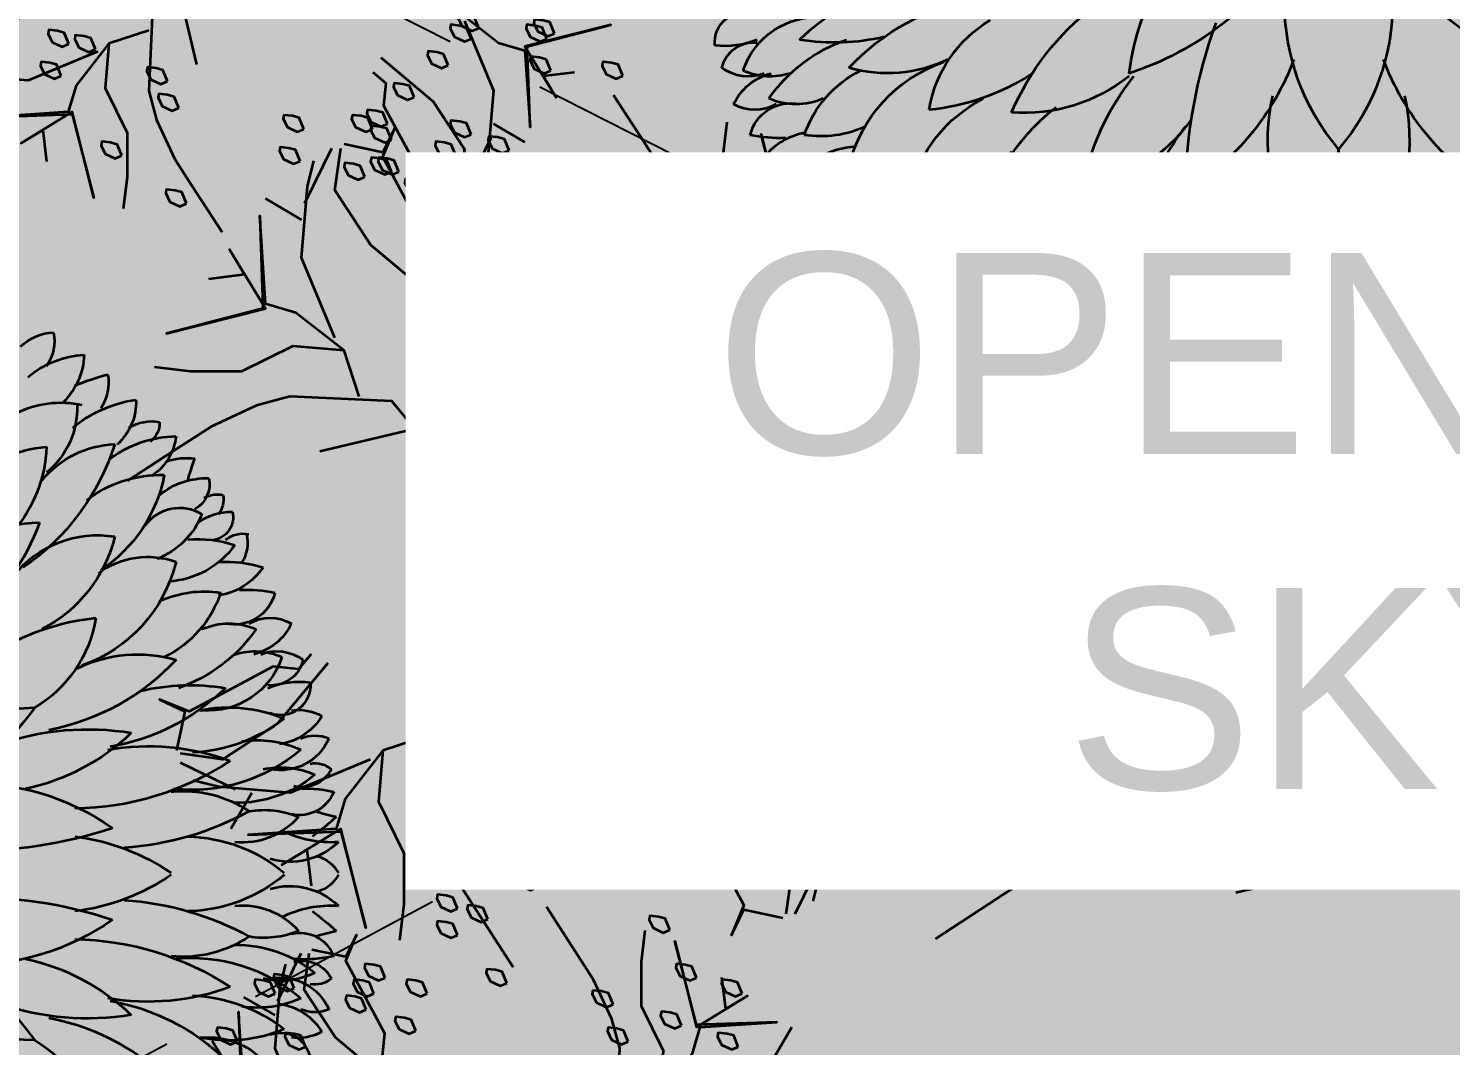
# Model space of a CAD drawing. Header units: millimetres. Extents: x 0 to 59560, y 0 to 21447.
# Drawn here: x 38694 to 39224, y 16584 to 16964 of the extents above; entities that cross this region are included whole.
import ezdxf

# ---------------------------------------------------------------- set-up
doc = ezdxf.new("R2010")
doc.units = ezdxf.units.MM
doc.header["$LTSCALE"] = 150
doc.linetypes.add('DASHED', pattern=[0.75, 0.5, -0.25])
doc.layers.add('ad-Furniture', color=8, linetype='Continuous')
doc.layers.add('ad-Text main', color=7, linetype='Continuous')
doc.layers.add('ad-Landscape', color=7, linetype='Continuous', lineweight=35, true_color=0x007f00)
doc.layers.add('ad-Landscape 2', color=7, linetype='Continuous', lineweight=35, true_color=0x264c00)
doc.styles.get("Standard").update_dxf_attribs({"font": 'arial.ttf'})

# ---------------------------------------------------------------- blocks, each defined once
blk = doc.blocks.new('$ZCDB_AUDIT_GENERATED_1E8BB7')
at = {"layer": 'ad-Landscape'}
for centre, radius, start, end in [((-2.3006, 1.3581), 0.9275, 41.73929, 89.82837), ((-1.8408, 1.8007), 0.8356, 189.30481, 239.3197), ((-2.8127, 0.1703), 1.5025, 56.86683, 84.37468), ((-2.0704, 2.4383), 1.5297, 223.15526, 259.12002), ((-2.3551, -1.8074), 2.8907, 65.67414, 88.25794), ((-0.1824, 2.6175), 2.5892, 216.37093, 243.62041), ((-2.6118, -0.8298), 1.7705, 71.06869, 99.21005), ((-1.9143, 1.938), 1.4152, 226.12226, 258.10878), ((-1.8532, -0.9988), 1.5896, 87.80694, 125.34258), ((1.1235, -0.9635), 1.4762, 139.56784, 220.43216), ((-1.1235, -0.9635), 1.4762, 319.56784, 40.43216), ((-0.1824, -2.6175), 2.5892, 116.37959, 143.62907), ((-0.278, -1.6321), 1.6541, 7.07097, 54.85412), ((2.0051, 0.5207), 2.0521, 213.36445, 251.77879), ((-3.0057, 0.698), 1.5293, 249.60798, 279.92697), ((2.5206, -2.2177), 1.411, 45.5947, 80.34135), ((-1.8408, -1.8007), 0.8356, 120.6803, 170.69519), ((-2.2619, -2.2221), 3.2578, 0.48635, 20.14254), ((-1.8918, -0.7397), 1.7085, 301.62819, 339.52537), ((1.8918, -0.7397), 1.7085, 200.47463, 238.37181), ((2.2585, -2.2572), 0.9551, 13.74281, 70.74014), ((0.0127, -2.4992), 1.6882, 11.02849, 38.56329), ((0.9729, -1.8753), 1.4339, 167.8862, 206.84023), ((-0.9729, -1.8753), 1.4339, 333.15977, 12.1138), ((1.8936, -2.412), 0.9205, 13.66836, 62.88227), ((1.856, -1.0904), 1.1017, 216.03906, 260.26816), ((-0.5421, -2.9513), 1.9362, 359.73155, 37.41149), ((-0.9472, -1.8177), 0.9527, 312.26313, 353.77864), ((-1.1102, -2.3286), 1.9834, 352.86966, 7.13034), ((0.4415, -3.0214), 1.4626, 4.53972, 37.07204), ((1.1439, -1.6998), 0.9279, 214.91657, 251.05051), ((0.4533, -2.5144), 0.6755, 171.39169, 227.83501), ((-2.889, -3.1417), 3.5018, 359.98243, 12.00519), ((1.6974, -2.079), 0.9321, 201.01467, 251.00855), ((-0.2948, -3.161), 1.349, 352.2305, 30.01298), ((1.4049, -2.5545), 0.8684, 198.68778, 245.28391), ((0.5792, -3.7449), 0.9742, 6.46688, 61.65563), ((-1.7398, -3.1245), 2.0667, 349.32144, 4.04788), ((1.7238, -2.9221), 0.7346, 220.38662, 256.09196), ((-0.9056, -3.6412), 0.6057, 297.26946, 335.9728)]:
    blk.add_arc(centre, radius, start, end, dxfattribs=at)
at = {"layer": 'ad-Landscape 2'}
for centre, radius, start, end in [((-2.1061, 3.4684), 0.2887, 169.0778, 214.64065), ((-2.4029, 3.194), 0.3293, 46.24511, 87.68542), ((-2.1285, 3.3962), 0.4606, 182.36478, 225.58317), ((-2.6219, 2.7574), 0.6207, 49.77589, 86.93335), ((-2.4584, 3.1948), 0.2887, 169.0778, 214.64065), ((-3.0457, 2.0047), 1.2814, 66.14352, 76.28476), ((-2.5541, 3.0699), 0.3719, 177.60187, 227.96098), ((-3.0549, 2.2322), 0.863, 51.02378, 81.38718), ((-2.4357, 2.4238), 0.6427, 63.07607, 102.38547), ((-1.9988, 3.0323), 0.5442, 178.24862, 230.68038), ((-2.9291, 2.9329), 0.15, 177.47025, 233.80961), ((-3.0253, 2.6704), 0.2744, 57.97543, 101.26619), ((-3.2048, 2.0899), 0.7587, 53.84333, 88.58495), ((-2.8327, 2.8868), 0.3555, 186.20703, 235.71806), ((-1.3292, 3.2587), 1.5303, 197.59049, 235.74559), ((-2.8129, 2.1522), 0.6446, 39.15642, 87.78171), ((-2.4021, 1.9593), 0.8207, 45.12287, 85.9267), ((-1.4468, 2.8141), 0.8978, 182.30093, 220.50756), ((-3.255, 2.3074), 0.3987, 70.94104, 97.72728), ((-4.7109, 2.1806), 1.4962, 14.55365, 20.41362), ((-3.0882, 1.8014), 0.7945, 52.47186, 91.55185), ((-2.167, 2.7765), 0.9598, 190.85815, 236.55055), ((-3.2185, 2.5369), 0.186, 168.23624, 240.99446), ((-3.387, 2.0873), 0.4877, 50.8294, 91.59888), ((-3.3252, 2.438), 0.1695, 170.71369, 216.27653), ((-3.4542, 2.3019), 0.1679, 59.89017, 103.18093), ((-3.4098, 2.3203), 0.1483, 166.0967, 261.70295), ((-3.5474, 1.9775), 0.3785, 53.8191, 90.95416), ((-3.2095, 2.1093), 0.2729, 35.39886, 122.15517), ((-2.8672, 2.5356), 0.5252, 201.8257, 248.02813), ((-0.9565, 2.7668), 1.425, 199.73306, 231.77211), ((-3.6227, 2.031), 0.1831, 51.14247, 102.0713), ((-3.4132, 2.1554), 0.2388, 166.75476, 212.31761), ((-3.3241, 1.386), 0.7926, 85.56631, 108.01228), ((-3.104, 2.4748), 0.5733, 215.76353, 266.37343), ((-2.6751, 1.5084), 0.6953, 38.28249, 99.3433), ((-1.8936, 2.412), 0.9205, 193.66836, 242.88227), ((-3.0021, 1.5187), 0.5438, 53.77897, 109.79803), ((-3.5079, 1.2176), 0.814, 86.76384, 107.52222), ((-3.3942, 2.2431), 0.4369, 214.78481, 261.07296), ((-2.2585, 2.2572), 0.9551, 193.74281, 250.74014), ((-3.6458, 0.9704), 0.8788, 87.00257, 102.07341), ((-3.5663, 1.8937), 0.2709, 193.65461, 282.44901), ((-3.3701, 1.1333), 0.7046, 65.60352, 98.75304), ((-2.7888, 2.0624), 0.7268, 198.67082, 243.79699), ((-3.799, 1.3868), 0.2788, 60.36234, 119.63766), ((-3.6025, 1.7876), 0.3701, 205.36372, 256.0362), ((-3.5309, 1.1863), 0.4429, 66.56317, 113.43683), ((-2.8723, 2.1694), 1.0147, 214.6416, 251.06237), ((-3.8429, 1.1634), 0.2852, 68.35462, 126.71622), ((-3.8061, 1.4393), 0.2126, 192.8534, 276.06864), ((-3.6986, 1.0203), 0.4283, 72.41068, 114.40253), ((-3.3934, 1.5704), 0.508, 198.36566, 274.36285), ((-2.935, 0.5362), 0.8919, 63.91881, 106.35993), ((-3.867, 1.2266), 0.1934, 174.18666, 290.59598), ((-3.9905, 0.7068), 0.5437, 67.64575, 97.28341), ((-3.2785, -0.1985), 1.4267, 76.95691, 99.25489), ((-2.5206, 2.2177), 1.411, 225.5947, 260.34135), ((-3.9828, 0.7528), 0.3143, 81.59333, 119.16505), ((-3.8058, 1.2269), 0.3858, 211.15088, 261.88723), ((-3.5292, 0.1698), 0.9139, 78.01728, 113.3144), ((-3.2424, 1.8545), 1.0655, 232.5105, 267.25212), ((-4.09, 0.6654), 0.2348, 66.95459, 113.04541), ((-3.8641, 1.0224), 0.3477, 203.91838, 280.78741), ((-3.7147, 0.1925), 0.678, 81.55573, 114.70525), ((-3.2885, 1.64), 1.0932, 229.52167, 276.17194), ((-3.0057, -0.698), 1.5293, 80.07303, 110.39202), ((-4.09, 0.5543), 0.1658, 79.35441, 130.28324), ((-4.0065, 0.7788), 0.2144, 207.19351, 284.68974), ((-3.8679, 0.1672), 0.5263, 77.39124, 114.96296), ((-2.5064, 2.2982), 1.8728, 236.55296, 269.35046), ((-4.0211, -0.3309), 0.8867, 85.54152, 102.47041), ((-3.5803, 1.2652), 0.8033, 230.61412, 270.78978), ((-3.9905, 0.6212), 0.2383, 201.22812, 283.00293), ((-3.2335, -0.2213), 0.7603, 84.12058, 124.2254), ((-4.487, 1.6291), 1.2847, 281.63719, 288.00047), ((-3.052, 1.6261), 1.72, 226.87005, 233.5161), ((-3.7607, -0.1513), 0.5674, 79.89405, 113.04357), ((-3.6164, 0.6908), 0.4865, 221.13896, 275.57028), ((-2.7222, 2.1138), 1.9478, 241.18217, 266.26036), ((-4.1975, 0.9392), 0.7339, 266.42892, 296.01705), ((-1.8634, 3.0329), 2.8823, 251.61053, 271.71734), ((-3.9266, 0.5355), 0.4565, 226.08818, 286.23686), ((-3.2407, -0.7659), 1.0093, 91.25618, 130.10548), ((-2.3531, -1.1695), 1.4234, 97.04197, 124.31969), ((-4.0462, -0.1006), 0.224, 105.31091, 151.56637), ((-4.0462, 0.1006), 0.224, 208.43363, 254.68909), ((-3.9266, -0.5355), 0.4565, 73.76314, 133.91182), ((-3.2407, 0.7659), 1.0093, 229.89452, 268.74382), ((-2.3531, 1.1695), 1.4234, 235.68031, 262.95803), ((-2.7222, -2.1138), 1.9478, 93.73964, 118.81783), ((-1.8634, -3.0329), 2.8823, 88.28266, 108.38947), ((-4.1975, -0.9392), 0.7339, 63.98295, 93.57108), ((-3.052, -1.6261), 1.72, 126.4839, 133.12995), ((-3.6164, -0.6908), 0.4865, 84.42972, 138.86104), ((-1.8532, 0.9988), 1.5896, 234.65742, 272.19306), ((0.278, -1.6321), 1.6541, 125.14588, 172.92903), ((-4.487, -1.6291), 1.2847, 71.99953, 78.36281), ((-3.9905, -0.6212), 0.2383, 76.99707, 158.77188), ((-3.5803, -1.2652), 0.8033, 89.21022, 129.38588), ((-3.7607, 0.1513), 0.5674, 246.95643, 280.10595), ((-3.2335, 0.2213), 0.7603, 235.7746, 275.87942), ((-2.5064, -2.2982), 1.8728, 90.64954, 123.44704), ((-4.0211, 0.3309), 0.8867, 257.52959, 274.45848), ((-3.2885, -1.64), 1.0932, 83.82806, 130.47833), ((-1.9143, -1.938), 1.4152, 101.89122, 133.87774), ((-4.0065, -0.7788), 0.2144, 75.31026, 152.80649), ((-3.8679, -0.1672), 0.5263, 245.03704, 282.60876), ((-2.0051, 0.5207), 2.0521, 288.22121, 326.63555), ((-4.09, -0.5543), 0.1658, 229.71676, 280.64559), ((-3.8641, -1.0224), 0.3477, 79.21259, 156.08162), ((-3.7147, -0.1925), 0.678, 245.29475, 278.44427), ((-3.2424, -1.8545), 1.0655, 92.74788, 127.4895), ((-2.5206, -2.2177), 1.411, 99.65865, 134.4053), ((-2.3551, 1.8074), 2.8907, 271.74206, 294.32586), ((-4.09, -0.6654), 0.2348, 246.95459, 293.04541), ((-3.8058, -1.2269), 0.3858, 98.11277, 148.84912), ((-2.6118, 0.8298), 1.7705, 260.78995, 288.93131), ((-3.5292, -0.1698), 0.9139, 246.6856, 281.98272), ((-2.0704, -2.4383), 1.5297, 100.87998, 136.84474), ((0.5036, -2.3877), 1.7715, 23.40985, 52.04459), ((2.0704, -2.4383), 1.5297, 43.15526, 79.12002), ((-3.9828, -0.7528), 0.3143, 240.83495, 278.40667), ((-3.867, -1.2266), 0.1934, 69.40402, 185.81334), ((-3.3934, -1.5704), 0.508, 85.63715, 161.63434), ((1.8408, -1.8007), 0.8356, 9.30481, 59.3197), ((3.3934, -1.5704), 0.508, 18.36566, 94.36285), ((3.867, -1.2266), 0.1934, 354.18666, 110.59598), ((3.2785, 0.1985), 1.4267, 256.95691, 279.25489), ((2.8723, -2.1694), 1.0147, 34.6416, 71.06237), ((3.9905, -0.7068), 0.5437, 247.64575, 277.28341), ((3.8061, -1.4393), 0.2126, 12.8534, 96.06864), ((2.935, -0.5362), 0.8919, 243.91881, 286.35993), ((2.0528, -0.5755), 1.111, 231.64981, 273.95156), ((2.8127, -0.1703), 1.5025, 236.86683, 264.37468), ((2.7888, -2.0624), 0.7268, 18.67082, 63.79699), ((3.6986, -1.0203), 0.4283, 252.41068, 294.40253), ((3.6025, -1.7876), 0.3701, 25.36372, 76.0362), ((3.8429, -1.1634), 0.2852, 248.35462, 306.71622), ((0.9565, -2.7668), 1.425, 19.73306, 51.77211), ((3.5309, -1.1863), 0.4429, 246.56317, 293.43683), ((3.5663, -1.8937), 0.2709, 13.65461, 102.44901), ((3.799, -1.3868), 0.2788, 240.36234, 299.63766), ((3.3701, -1.1333), 0.7046, 245.60352, 278.75304), ((3.3942, -2.2431), 0.4369, 34.78481, 81.07296), ((3.6458, -0.9704), 0.8788, 267.00257, 282.07341), ((0.9472, -1.8177), 0.9527, 186.22136, 227.73687), ((2.6751, -1.5084), 0.6953, 218.28249, 279.3433), ((3.104, -2.4748), 0.5733, 35.76353, 86.37343), ((2.3006, -1.3581), 0.9275, 221.73929, 269.82837), ((1.3292, -3.2587), 1.5303, 17.59049, 55.74559), ((3.0021, -1.5187), 0.5438, 233.77897, 289.79803), ((2.167, -2.7765), 0.9598, 10.85815, 56.55055), ((3.5079, -1.2176), 0.814, 266.76384, 287.52222), ((3.4132, -2.1554), 0.2388, 346.75476, 32.31761), ((2.8672, -2.5356), 0.5252, 21.8257, 68.02813), ((3.3241, -1.386), 0.7926, 265.56631, 288.01228), ((3.4098, -2.3203), 0.1483, 346.0967, 81.70295), ((3.6227, -2.031), 0.1831, 231.14247, 282.0713), ((-1.1439, -1.6998), 0.9279, 288.94949, 325.08343), ((1.4468, -2.8141), 0.8978, 2.30093, 40.50756), ((3.2095, -2.1093), 0.2729, 215.39886, 302.15517), ((3.5474, -1.9775), 0.3785, 233.8191, 270.95416), ((3.2185, -2.5369), 0.186, 348.23624, 60.99446), ((3.3252, -2.438), 0.1695, 350.71369, 36.27653), ((2.889, -3.1417), 3.5018, 167.99481, 180.01757), ((-0.4533, -2.5144), 0.6755, 312.16499, 8.60831), ((3.0882, -1.8014), 0.7945, 232.47186, 271.55185), ((3.387, -2.0873), 0.4877, 230.8294, 271.59888), ((3.4542, -2.3019), 0.1679, 239.89017, 283.18093), ((2.4021, -1.9593), 0.8207, 225.12287, 265.9267), ((2.8129, -2.1522), 0.6446, 219.15642, 267.78171), ((4.7109, -2.1806), 1.4962, 194.55365, 200.41362), ((2.0257, -2.069), 0.8461, 218.49282, 261.42911), ((0.4879, -3.7225), 1.408, 14.08678, 50.75178), ((1.0136, -3.5245), 1.2421, 13.52703, 48.39805), ((1.9988, -3.0323), 0.5442, 358.24862, 50.68038), ((2.8327, -2.8868), 0.3555, 6.20703, 55.71806), ((3.2048, -2.0899), 0.7587, 233.84333, 268.58495), ((3.255, -2.3074), 0.3987, 250.94104, 277.72728), ((-1.4049, -2.5545), 0.8684, 294.71609, 341.31222), ((-0.9142, -2.3228), 0.8735, 290.1808, 328.59513), ((0.9142, -2.3228), 0.8735, 211.40487, 249.8192), ((2.5541, -3.0699), 0.3719, 357.60187, 47.96098), ((2.9291, -2.9329), 0.15, 357.47025, 53.80961), ((3.0549, -2.2322), 0.863, 231.02378, 261.38718), ((3.0253, -2.6704), 0.2744, 237.97543, 281.26619), ((1.7398, -3.1245), 2.0667, 175.95212, 190.67856), ((-0.8762, -2.8295), 0.8955, 310.78874, 348.03806), ((0.8762, -2.8295), 0.8955, 191.96194, 229.21126), ((2.4357, -2.4238), 0.6427, 243.07607, 282.38547), ((2.4584, -3.1948), 0.2887, 349.0778, 34.64065), ((0.8101, -3.7172), 1.4584, 154.44417, 184.66194), ((-0.8101, -3.7172), 1.4584, 355.33806, 25.55583), ((2.2078, -2.5037), 0.7304, 230.8151, 271.05063), ((2.1285, -3.3962), 0.4606, 2.36478, 45.58317), ((-0.7845, -3.7974), 1.7654, 358.75477, 18.61147), ((0.2113, -3.764), 1.0157, 356.98112, 35.15022), ((1.8961, -2.6169), 0.7641, 227.38545, 266.81155), ((0.9147, -3.7961), 1.3196, 11.93886, 26.21864), ((2.6219, -2.7574), 0.6207, 229.77589, 266.93335), ((3.0457, -2.0047), 1.2814, 246.14352, 256.28476), ((2.1061, -3.4684), 0.2887, 349.0778, 34.64065), ((-0.8731, -3.3135), 0.5704, 293.73132, 353.32768), ((0.6722, -3.3341), 0.8727, 183.00382, 219.60588), ((-0.6722, -3.3341), 0.8727, 320.39412, 356.99618), ((0.8731, -3.3135), 0.5704, 186.67232, 246.26868), ((0.4659, -3.9514), 1.4875, 5.97252, 22.70743), ((2.2394, -2.9434), 0.5806, 228.33638, 266.67487), ((-1.3701, -3.1096), 0.824, 298.22031, 336.78041), ((0.4847, -3.8253), 0.8385, 157.72257, 195.86731), ((-0.4847, -3.8253), 0.8385, 344.13269, 22.27743), ((1.3701, -3.1096), 0.824, 203.21959, 241.77969), ((2.4444, -2.7002), 1.2047, 219.61762, 245.52562), ((1.6924, -3.6508), 0.4098, 352.3277, 23.61076), ((2.4029, -3.194), 0.3293, 226.24511, 267.68542), ((1.383, -3.3555), 0.488, 207.43755, 251.18261), ((1.7595, -3.3631), 0.6247, 211.25767, 253.08831), ((1.0337, -3.8696), 0.5516, 350.48559, 25.45287), ((1.4522, -3.7508), 0.3106, 333.81915, 18.78711), ((2.1581, -3.3546), 0.3559, 226.86291, 260.36915), ((-0.4664, -3.7254), 0.3595, 293.70561, 356.94873), ((0.4664, -3.7254), 0.3595, 183.05127, 246.29439), ((1.8213, -3.5993), 0.3023, 216.32124, 252.6008), ((-0.1425, -3.9552), 0.5349, 164.79318, 204.80951), ((0.1425, -3.9552), 0.5349, 335.19049, 15.20682), ((0.6413, -3.9243), 0.3417, 320.17932, 18.67463), ((1.3268, -3.7443), 0.3576, 194.37957, 245.67824), ((-5.8663, -2.673), 7.168, 348.75967, 350.83335), ((1.0529, -3.8878), 0.3429, 334.82228, 6.10535), ((0.3234, -3.905), 0.4767, 180.43757, 227.26134), ((-0.3234, -3.905), 0.4767, 312.73866, 359.56243), ((0.9056, -3.6412), 0.6057, 204.0272, 242.73054), ((1.4147, -3.7701), 0.2686, 215.04222, 258.95985), ((-1.1804, -3.4536), 0.743, 291.85939, 312.96772), ((-0.2663, -4.0457), 0.2252, 186.24095, 229.15573), ((-0.0961, -4.0625), 0.2274, 172.72717, 229.06653), ((-0.4137, -3.9807), 0.3046, 303.60504, 342.90266), ((0.4137, -3.9807), 0.3046, 197.09734, 236.39496), ((0.0961, -4.0625), 0.2274, 310.93347, 7.27283), ((0.2663, -4.0457), 0.2252, 310.84427, 353.75905), ((1.1804, -3.4536), 0.743, 227.03228, 248.14061), ((-0.4908, -4.0166), 0.2139, 291.17004, 329.58437), ((0.4908, -4.0166), 0.2139, 210.41563, 248.82996)]:
    blk.add_arc(centre, radius, start, end, dxfattribs=at)
blk = doc.blocks.new('$ZCDB_AUDIT_GENERATED_1E8EA8')
at = {"layer": 'ad-Landscape'}
for points in [[(359.91, 366.46, 35.98, 14.39, 0), (421.22, 431.54, 14.39, 0.72, 0), (487.37, 441.94, 0, 0, 0), (448, 441.94, 0, 0, 0), (472.53, 524.19, 0, 0, 0), (467.69, 541.37, 0, 0, 0), (379.6, 599.67, 0, 0, 0), (404.12, 579.33, 0, 0, 0), (359.91, 575.71, 0, 0, 0), (404.12, 579.33, 0, 0, 0), (467.69, 541.37, 0, 0, 0), (433.48, 648.03, 0, 0, 0), (482.53, 692.32, 0, 0, 0), (430.9, 648.03, 0, 0, 0), (418.64, 692.32, 0, 0, 0), (426.06, 713.11, 0, 0, 0), (413.8, 692.32, 0, 0, 0), (372.17, 716.27, 0, 0, 0), (413.8, 692.32, 0, 0, 0), (323.13, 719.89, 0, 0, 0)], [(353.42, 359.91, 35.98, 14.39, 0), (288.34, 421.22, 14.39, 0.72, 0), (277.95, 487.37, 0, 0, 0), (277.95, 448, 0, 0, 0), (195.69, 472.53, 0, 0, 0), (178.52, 467.69, 0, 0, 0), (120.22, 379.6, 0, 0, 0), (140.56, 404.12, 0, 0, 0), (144.17, 359.91, 0, 0, 0), (140.56, 404.12, 0, 0, 0), (178.52, 467.69, 0, 0, 0), (71.86, 433.48, 0, 0, 0), (27.57, 482.53, 0, 0, 0), (71.86, 430.9, 0, 0, 0), (27.57, 418.64, 0, 0, 0), (6.78, 426.06, 0, 0, 0), (27.57, 413.8, 0, 0, 0), (3.62, 372.17, 0, 0, 0), (27.57, 413.8, 0, 0, 0), (0, 323.13, 0, 0, 0)], [(366.46, 359.97, 35.98, 14.39, 0), (431.54, 298.66, 14.39, 0.72, 0), (441.94, 232.52, 0, 0, 0), (441.94, 271.88, 0, 0, 0), (524.19, 247.36, 0, 0, 0), (541.37, 252.2, 0, 0, 0), (599.67, 340.29, 0, 0, 0), (579.33, 315.77, 0, 0, 0), (575.71, 359.97, 0, 0, 0), (579.33, 315.77, 0, 0, 0), (541.37, 252.2, 0, 0, 0), (648.03, 286.4, 0, 0, 0), (692.32, 237.36, 0, 0, 0), (648.03, 288.98, 0, 0, 0), (692.32, 301.25, 0, 0, 0), (713.11, 293.82, 0, 0, 0), (692.32, 306.09, 0, 0, 0), (716.27, 347.71, 0, 0, 0), (692.32, 306.09, 0, 0, 0), (719.89, 396.76, 0, 0, 0)], [(359.97, 353.42, 35.98, 14.39, 0), (298.66, 288.34, 14.39, 0.72, 0), (232.52, 277.95, 0, 0, 0), (271.88, 277.95, 0, 0, 0), (247.36, 195.69, 0, 0, 0), (252.2, 178.52, 0, 0, 0), (340.29, 120.22, 0, 0, 0), (315.77, 140.56, 0, 0, 0), (359.97, 144.17, 0, 0, 0), (315.77, 140.56, 0, 0, 0), (252.2, 178.52, 0, 0, 0), (286.4, 71.86, 0, 0, 0), (237.36, 27.57, 0, 0, 0), (288.98, 71.86, 0, 0, 0), (301.25, 27.57, 0, 0, 0), (293.82, 6.78, 0, 0, 0), (306.09, 27.57, 0, 0, 0), (347.71, 3.62, 0, 0, 0), (306.09, 27.57, 0, 0, 0), (396.76, 0, 0, 0, 0)]]:
    blk.add_lwpolyline(points, format="xyseb", dxfattribs=at)
for points in [[(277.95, 479.95), (253.99, 499.63), (250.38, 582.88), (257.61, 609.99), (274.78, 646.77), (295.12, 678.39), (319.07, 715.18)], [(250.38, 526.41), (212.87, 538.67), (209.25, 580.3), (230.04, 622.25), (230.04, 663.87), (226.43, 693.24)], [(460.26, 565.32), (472.53, 575.71), (470.27, 596.5), (507.05, 664.75), (497.05, 689.15), (507.05, 668.36), (538.67, 675.14)], [(212.87, 538.67), (182.13, 578.04), (174.9, 602.56), (103.04, 607.4), (178.52, 604.82), (198.86, 683.23), (178.52, 602.56), (130.61, 631.93), (150.95, 619.67), (154.57, 649.03)], [(467.69, 551.76), (516.73, 592.89), (546.1, 637.63), (541.26, 671.98)], [(570.62, 627.24), (548.68, 671.98)], [(546.1, 517.41), (573.2, 582.49), (568.36, 640.79), (563.2, 661.58)], [(573.2, 613.68), (602.56, 630.85)], [(538.67, 507.02), (578.04, 537.75), (602.56, 544.98), (607.4, 616.84), (604.82, 541.37), (683.23, 521.03), (602.56, 541.37), (631.93, 589.27), (619.67, 568.94), (649.03, 565.32)], [(106.21, 573.2), (89.03, 602.56)], [(202.47, 546.1), (137.39, 573.2), (79.09, 568.36), (58.3, 563.2)], [(92.65, 570.62), (47.91, 548.68)], [(274.78, 472.53), (295.12, 558.36)], [(168.12, 467.69), (127, 516.73), (82.25, 546.1), (47.91, 541.26)], [(154.57, 460.26), (144.17, 472.53), (123.38, 470.27), (55.14, 507.05), (30.73, 497.05), (51.52, 507.05), (44.74, 538.67)], [(526.41, 469.51), (538.67, 507.02), (580.3, 510.63), (622.25, 489.84), (663.87, 489.84), (693.24, 493.46)], [(479.95, 441.94), (499.63, 465.89), (582.88, 469.51), (609.99, 462.28), (646.77, 445.1), (678.39, 424.76), (715.18, 400.81)], [(472.53, 445.1), (558.36, 424.76)], [(239.94, 277.95), (220.25, 253.99), (137, 250.38), (109.9, 257.61), (73.11, 274.78), (41.49, 295.12), (4.71, 319.07)], [(247.36, 274.78), (161.53, 295.12)], [(565.32, 259.62), (575.71, 247.36), (596.5, 249.62), (664.75, 212.83), (689.15, 222.84), (668.36, 212.83), (675.14, 181.21)], [(193.47, 250.38), (181.21, 212.87), (139.59, 209.25), (97.64, 230.04), (56.01, 230.04), (26.65, 226.43)], [(445.1, 247.36), (424.76, 161.53)], [(551.76, 252.2), (592.89, 203.15), (637.63, 173.79), (671.98, 178.63)], [(441.94, 239.94), (465.89, 220.25), (469.51, 137), (462.28, 109.9), (445.1, 73.12), (424.76, 41.49), (400.81, 4.71)], [(181.21, 212.87), (141.84, 182.13), (117.32, 174.9), (112.48, 103.04), (115.06, 178.52), (36.65, 198.86), (117.32, 178.52), (87.96, 130.61), (100.22, 150.95), (70.86, 154.57)], [(173.79, 202.47), (146.68, 137.39), (151.52, 79.09), (156.69, 58.3)], [(469.51, 193.47), (507.02, 181.21), (510.63, 139.59), (489.84, 97.64), (489.84, 56.01), (493.46, 26.65)], [(507.02, 181.21), (537.75, 141.84), (544.98, 117.32), (616.84, 112.48), (541.37, 115.06), (521.03, 36.65), (541.37, 117.32), (589.27, 87.96), (568.93, 100.22), (565.32, 70.86)], [(517.41, 173.79), (582.49, 146.68), (640.79, 151.52), (661.58, 156.69)], [(627.24, 149.27), (671.98, 171.21)], [(252.2, 168.12), (203.15, 127), (173.79, 82.25), (178.63, 47.91)], [(259.62, 154.57), (247.36, 144.17), (249.62, 123.38), (212.83, 55.14), (222.84, 30.73), (212.83, 51.52), (181.21, 44.74)], [(613.68, 146.68), (630.85, 117.32)], [(146.68, 106.21), (117.32, 89.03)], [(149.27, 92.65), (171.21, 47.91)]]:
    blk.add_lwpolyline(points, dxfattribs=at)
blk = doc.blocks.new('$ZCDB_AUDIT_GENERATED_1E8E31')
at = {"layer": 'ad-Landscape'}
for points in [[(329.8, 738.4), (334.2, 748.9), (340.5, 750.7), (348.7, 751.6), (349.4, 748), (345.6, 740.1), (336.1, 735.7)], [(405, 718.3), (409.4, 728.8), (415.7, 730.6), (423.9, 731.5), (424.5, 727.9), (420.7, 720), (411.3, 715.6)], [(204.6, 698.2), (209, 708.8), (215.3, 710.5), (223.5, 711.4), (224.1, 707.8), (220.3, 700), (210.9, 695.5)], [(376.3, 708.2), (380.7, 718.7), (387, 720.5), (395.2, 721.4), (395.9, 717.8), (392, 709.9), (382.6, 705.5)], [(405, 693.2), (409.4, 703.8), (415.7, 705.5), (423.9, 706.4), (424.5, 702.9), (420.7, 695), (411.3, 690.6)], [(179.5, 653.1), (183.9, 663.6), (190.2, 665.4), (198.4, 666.3), (199, 662.7), (195.2, 654.8), (185.8, 650.4)], [(358.4, 648.1), (362.8, 658.7), (369.1, 660.4), (377.3, 661.3), (378, 657.7), (374.2, 649.8), (364.7, 645.4)], [(473, 653.1), (477.4, 663.6), (483.7, 665.4), (491.9, 666.3), (492.5, 662.7), (488.7, 654.8), (479.3, 650.4)], [(136.6, 638.1), (141, 648.7), (147.3, 650.4), (155.5, 651.3), (156.1, 647.7), (152.3, 639.9), (142.9, 635.4)], [(433.6, 638.1), (438, 648.7), (444.3, 650.4), (452.5, 651.3), (453.2, 647.7), (449.4, 639.9), (439.9, 635.4)], [(483.7, 638.1), (488, 648.7), (494.3, 650.4), (502.5, 651.3), (503.2, 647.7), (499.4, 639.9), (490, 635.4)], [(558.8, 643.1), (563.2, 653.7), (569.5, 655.4), (577.7, 656.3), (578.3, 652.7), (574.5, 644.8), (565.1, 640.4)], [(576.7, 638.1), (581.1, 648.7), (587.4, 650.4), (595.6, 651.3), (596.2, 647.7), (592.4, 639.9), (583, 635.4)], [(258.3, 628), (262.7, 638.6), (269, 640.3), (277.2, 641.2), (277.8, 637.7), (274, 629.8), (264.6, 625.4)], [(490.9, 623), (495.3, 633.6), (501.5, 635.3), (509.7, 636.3), (510.4, 632.7), (506.6, 624.8), (497.2, 620.4)], [(193.8, 608), (198.2, 618.5), (204.5, 620.2), (212.7, 621.2), (213.4, 617.6), (209.6, 609.7), (200.1, 605.3)], [(243.9, 593), (248.3, 603.5), (254.6, 605.3), (262.8, 606.2), (263.5, 602.6), (259.7, 594.7), (250.2, 590.3)], [(444.3, 603), (448.7, 613.5), (455, 615.3), (463.2, 616.2), (463.9, 612.6), (460, 604.7), (450.6, 600.3)], [(612.5, 593), (616.8, 603.5), (623.1, 605.3), (631.3, 606.2), (632, 602.6), (628.2, 594.7), (618.8, 590.3)], [(140.2, 588), (144.5, 598.6), (150.8, 600.3), (159, 601.2), (159.7, 597.6), (155.9, 589.7), (146.4, 585.3)], [(548.1, 588), (552.5, 598.6), (558.8, 600.3), (567, 601.2), (567.6, 597.6), (563.8, 589.7), (554.4, 585.3)], [(233.2, 557.8), (237.6, 568.4), (243.9, 570.1), (252.1, 571.1), (252.7, 567.5), (248.9, 559.6), (239.5, 555.2)], [(580.3, 562.9), (584.7, 573.5), (591, 575.2), (599.2, 576.2), (599.9, 572.6), (596.1, 564.7), (586.6, 560.3)], [(376.3, 542.9), (380.7, 553.4), (387, 555.2), (395.2, 556.1), (395.9, 552.5), (392, 544.6), (382.6, 540.2)], [(476.5, 547.9), (480.9, 558.4), (487.2, 560.2), (495.4, 561.1), (496.1, 557.5), (492.3, 549.6), (482.8, 545.2)], [(526.6, 527.8), (531, 538.3), (537.3, 540.1), (545.5, 541), (546.2, 537.4), (542.4, 529.5), (532.9, 525.1)], [(469.3, 517.8), (473.7, 528.4), (480, 530.1), (488.2, 531), (488.9, 527.4), (485.1, 519.5), (475.6, 515.1)], [(623.2, 497.7), (627.6, 508.3), (633.9, 510), (642.1, 511), (642.8, 507.4), (639, 499.5), (629.5, 495.1)], [(666.1, 487.8), (670.5, 498.3), (676.8, 500.1), (685, 501), (685.7, 497.4), (681.9, 489.5), (672.4, 485.1)], [(25.7, 477.7), (30.1, 488.2), (36.4, 490), (44.6, 490.9), (45.2, 487.3), (41.4, 479.4), (32, 475)], [(90, 482.8), (94.4, 493.3), (100.7, 495.1), (108.9, 496), (109.6, 492.4), (105.8, 484.5), (96.3, 480.1)], [(591, 482.8), (595.4, 493.3), (601.7, 495.1), (609.9, 496), (610.6, 492.4), (606.7, 484.5), (597.3, 480.1)], [(72.1, 457.7), (76.5, 468.3), (82.8, 470), (91, 470.9), (91.7, 467.3), (87.9, 459.5), (78.4, 455)], [(111.6, 447.6), (116, 458.2), (122.3, 459.9), (130.5, 460.8), (131.1, 457.2), (127.3, 449.4), (117.9, 444.9)], [(75.8, 437.6), (80.2, 448.2), (86.5, 449.9), (94.7, 450.9), (95.3, 447.3), (91.5, 439.4), (82.1, 435)], [(555.2, 437.6), (559.6, 448.2), (565.9, 449.9), (574.1, 450.9), (574.8, 447.3), (571, 439.4), (561.5, 435)], [(150.9, 412.6), (155.3, 423.1), (161.6, 424.9), (169.8, 425.8), (170.5, 422.2), (166.7, 414.3), (157.2, 409.9)], [(655.4, 397.5), (659.8, 408.1), (666.1, 409.8), (674.3, 410.7), (675, 407.1), (671.2, 399.2), (661.7, 394.8)], [(4.2, 357.5), (8.6, 368), (14.9, 369.8), (23.1, 370.7), (23.8, 367.1), (20, 359.2), (10.5, 354.8)], [(40, 292.3), (44.4, 302.8), (50.7, 304.6), (58.9, 305.5), (59.6, 301.9), (55.7, 294), (46.3, 289.6)], [(111.6, 272.2), (116, 282.8), (122.3, 284.5), (130.5, 285.4), (131.1, 281.8), (127.3, 273.9), (117.9, 269.5)], [(637.6, 257.2), (641.9, 267.8), (648.2, 269.5), (656.4, 270.5), (657.1, 266.9), (653.3, 259), (643.9, 254.6)], [(47.1, 232.2), (51.5, 242.7), (57.8, 244.5), (66, 245.4), (66.7, 241.8), (62.9, 233.9), (53.4, 229.5)], [(580.3, 237.2), (584.7, 247.7), (591, 249.5), (599.2, 250.4), (599.9, 246.8), (596.1, 238.9), (586.6, 234.5)], [(229.6, 222.1), (234, 232.6), (240.3, 234.4), (248.5, 235.3), (249.2, 231.7), (245.3, 223.8), (235.9, 219.4)], [(655.4, 217.1), (659.8, 227.6), (666.1, 229.4), (674.3, 230.3), (675, 226.7), (671.2, 218.8), (661.7, 214.4)], [(100.8, 212.1), (105.2, 222.7), (111.5, 224.4), (119.7, 225.3), (120.4, 221.7), (116.5, 213.8), (107.1, 209.4)], [(490.9, 212.1), (495.3, 222.7), (501.5, 224.4), (509.7, 225.3), (510.4, 221.7), (506.6, 213.8), (497.2, 209.4)], [(90, 192), (94.4, 202.6), (100.7, 204.3), (108.9, 205.3), (109.6, 201.7), (105.8, 193.8), (96.3, 189.4)], [(161.6, 197), (166, 207.6), (172.3, 209.3), (180.5, 210.2), (181.2, 206.6), (177.3, 198.8), (167.9, 194.4)], [(97.2, 187), (101.6, 197.6), (107.9, 199.3), (116.1, 200.3), (116.8, 196.7), (113, 188.8), (103.5, 184.4)], [(168.8, 187), (173.2, 197.6), (179.5, 199.3), (187.7, 200.3), (188.4, 196.7), (184.5, 188.8), (175.1, 184.4)], [(523, 177.1), (527.4, 187.6), (533.7, 189.4), (541.9, 190.3), (542.5, 186.7), (538.7, 178.8), (529.3, 174.4)], [(548.1, 182.1), (552.5, 192.6), (558.8, 194.4), (567, 195.3), (567.6, 191.7), (563.8, 183.8), (554.4, 179.4)], [(619.7, 182.1), (624.1, 192.6), (630.4, 194.4), (638.6, 195.3), (639.2, 191.7), (635.4, 183.8), (626, 179.4)], [(190.3, 162), (194.7, 172.5), (201, 174.3), (209.2, 175.2), (209.8, 171.6), (206, 163.7), (196.6, 159.3)], [(25.7, 152), (30.1, 162.6), (36.4, 164.3), (44.6, 165.2), (45.2, 161.6), (41.4, 153.7), (32, 149.3)], [(93.7, 157), (98.1, 167.6), (104.4, 169.3), (112.6, 170.2), (113.2, 166.6), (109.4, 158.7), (100, 154.3)], [(555.2, 152), (559.6, 162.6), (565.9, 164.3), (574.1, 165.2), (574.8, 161.6), (571, 153.7), (561.5, 149.3)], [(455.1, 146.9), (459.5, 157.5), (465.8, 159.2), (474, 160.1), (474.6, 156.5), (470.8, 148.6), (461.4, 144.2)], [(222.5, 131.9), (226.9, 142.5), (233.2, 144.2), (241.4, 145.2), (242, 141.6), (238.2, 133.7), (228.8, 129.3)], [(444.3, 121.8), (448.7, 132.4), (455, 134.1), (463.2, 135.1), (463.9, 131.5), (460, 123.6), (450.6, 119.2)], [(168.8, 96.8), (173.2, 107.3), (179.5, 109.1), (187.7, 110), (188.4, 106.4), (184.5, 98.5), (175.1, 94.1)], [(247.5, 106.9), (251.9, 117.4), (258.2, 119.2), (266.4, 120.1), (267.1, 116.5), (263.2, 108.6), (253.8, 104.2)], [(261.8, 101.9), (266.2, 112.4), (272.5, 114.2), (280.7, 115.1), (281.4, 111.5), (277.6, 103.6), (268.1, 99.2)], [(326.3, 101.9), (330.7, 112.4), (337, 114.2), (345.2, 115.1), (345.8, 111.5), (342, 103.6), (332.6, 99.2)], [(133, 81.8), (137.4, 92.4), (143.7, 94.1), (151.9, 95), (152.6, 91.4), (148.8, 83.6), (139.3, 79.1)], [(243.9, 91.8), (248.3, 102.4), (254.6, 104.1), (262.8, 105), (263.5, 101.4), (259.7, 93.5), (250.2, 89.1)], [(183.1, 76.8), (187.5, 87.4), (193.8, 89.1), (202, 90.1), (202.7, 86.5), (198.9, 78.6), (189.4, 74.2)], [(329.8, 71.7), (334.2, 82.3), (340.5, 84), (348.7, 84.9), (349.4, 81.4), (345.6, 73.5), (336.1, 69.1)], [(498, 76.8), (502.4, 87.4), (508.7, 89.1), (516.9, 90.1), (517.5, 86.5), (513.7, 78.6), (504.3, 74.2)], [(236.8, 61.7), (241.2, 72.3), (247.5, 74), (255.7, 75), (256.4, 71.4), (252.6, 63.5), (243.1, 59.1)], [(243.9, 61.7), (248.3, 72.3), (254.6, 74), (262.8, 75), (263.5, 71.4), (259.7, 63.5), (250.2, 59.1)], [(269, 56.8), (273.3, 67.3), (279.6, 69.1), (287.8, 70), (288.5, 66.4), (284.7, 58.5), (275.3, 54.1)], [(211.7, 41.7), (216.1, 52.2), (222.4, 54), (230.6, 54.9), (231.3, 51.3), (227.5, 43.4), (218, 39)], [(437.2, 31.7), (441.6, 42.3), (447.9, 44), (456.1, 44.9), (456.7, 41.3), (452.9, 33.4), (443.5, 29)]]:
    blk.add_lwpolyline(points, close=True, dxfattribs=at)
for points in [[(362.2, 368.8, 36.2, 14.5, 0), (424, 434.3, 14.5, 0.724, 0), (490.5, 444.8, 0, 0, 0), (450.9, 444.8, 0, 0, 0), (475.6, 527.6, 0, 0, 0), (470.7, 544.9, 0, 0, 0), (382.1, 603.6, 0, 0, 0), (406.7, 583.1, 0, 0, 0), (362.2, 579.4, 0, 0, 0), (406.7, 583.1, 0, 0, 0), (470.7, 544.9, 0, 0, 0), (436.3, 652.2, 0, 0, 0), (485.7, 696.8, 0, 0, 0), (433.7, 652.2, 0, 0, 0), (421.4, 696.8, 0, 0, 0), (428.8, 717.7, 0, 0, 0), (416.5, 696.8, 0, 0, 0), (374.6, 720.9, 0, 0, 0), (416.5, 696.8, 0, 0, 0), (325.2, 724.6, 0, 0, 0)], [(355.7, 362.2, 36.2, 14.5, 0), (290.2, 424, 14.5, 0.724, 0), (279.7, 490.5, 0, 0, 0), (279.7, 450.9, 0, 0, 0), (197, 475.6, 0, 0, 0), (179.7, 470.7, 0, 0, 0), (121, 382.1, 0, 0, 0), (141.5, 406.7, 0, 0, 0), (145.1, 362.2, 0, 0, 0), (141.5, 406.7, 0, 0, 0), (179.7, 470.7, 0, 0, 0), (72.3, 436.3, 0, 0, 0), (27.7, 485.7, 0, 0, 0), (72.3, 433.7, 0, 0, 0), (27.7, 421.4, 0, 0, 0), (6.8, 428.8, 0, 0, 0), (27.7, 416.5, 0, 0, 0), (3.6, 374.6, 0, 0, 0), (27.7, 416.5, 0, 0, 0), (0, 325.2, 0, 0, 0)], [(368.8, 362.3, 36.2, 14.5, 0), (434.3, 300.6, 14.5, 0.724, 0), (444.8, 234, 0, 0, 0), (444.8, 273.6, 0, 0, 0), (527.6, 249, 0, 0, 0), (544.9, 253.8, 0, 0, 0), (603.6, 342.5, 0, 0, 0), (583.1, 317.8, 0, 0, 0), (579.4, 362.3, 0, 0, 0), (583.1, 317.8, 0, 0, 0), (544.9, 253.8, 0, 0, 0), (652.2, 288.3, 0, 0, 0), (696.8, 238.9, 0, 0, 0), (652.2, 290.9, 0, 0, 0), (696.8, 303.2, 0, 0, 0), (717.7, 295.7, 0, 0, 0), (696.8, 308.1, 0, 0, 0), (720.9, 350, 0, 0, 0), (696.8, 308.1, 0, 0, 0), (724.6, 399.3, 0, 0, 0)], [(362.3, 355.7, 36.2, 14.5, 0), (300.6, 290.2, 14.5, 0.724, 0), (234, 279.7, 0, 0, 0), (273.6, 279.7, 0, 0, 0), (249, 197, 0, 0, 0), (253.8, 179.7, 0, 0, 0), (342.5, 121, 0, 0, 0), (317.8, 141.5, 0, 0, 0), (362.3, 145.1, 0, 0, 0), (317.8, 141.5, 0, 0, 0), (253.8, 179.7, 0, 0, 0), (288.3, 72.3, 0, 0, 0), (238.9, 27.7, 0, 0, 0), (290.9, 72.3, 0, 0, 0), (303.2, 27.7, 0, 0, 0), (295.7, 6.8, 0, 0, 0), (308.1, 27.7, 0, 0, 0), (350, 3.6, 0, 0, 0), (308.1, 27.7, 0, 0, 0), (399.3, 0, 0, 0, 0)]]:
    blk.add_lwpolyline(points, format="xyseb", dxfattribs=at)
for points in [[(279.7, 483.1), (255.6, 502.9), (252, 586.7), (259.3, 613.9), (276.6, 651), (297, 682.8), (321.1, 719.8)], [(252, 529.8), (214.2, 542.2), (210.6, 584.1), (231.5, 626.3), (231.5, 668.2), (227.9, 697.7)], [(214.2, 542.2), (183.3, 581.8), (176, 606.5), (103.7, 611.3), (179.7, 608.7), (200.1, 687.7), (179.7, 606.5), (131.5, 636), (151.9, 623.7), (155.6, 653.2)], [(463.2, 569), (475.6, 579.4), (473.3, 600.4), (510.3, 669.1), (500.3, 693.6), (510.3, 672.7), (542.2, 679.5)], [(470.7, 555.3), (520.1, 596.7), (549.6, 641.8), (544.8, 676.3)], [(574.3, 631.3), (552.2, 676.3)], [(549.6, 520.8), (576.9, 586.3), (572, 644.9), (566.8, 665.9)], [(576.9, 617.7), (606.5, 634.9)], [(542.2, 510.3), (581.8, 541.2), (606.5, 548.5), (611.3, 620.8), (608.7, 544.9), (687.7, 524.4), (606.5, 544.9), (636, 593.1), (623.7, 572.6), (653.2, 569)], [(106.9, 576.9), (89.6, 606.5)], [(203.8, 549.6), (138.3, 576.9), (79.6, 572), (58.7, 566.8)], [(93.2, 574.3), (48.2, 552.2)], [(276.6, 475.6), (297, 562)], [(155.6, 463.2), (145.1, 475.6), (124.2, 473.3), (55.5, 510.3), (30.9, 500.3), (51.9, 510.3), (45, 542.2)], [(169.2, 470.7), (127.8, 520.1), (82.8, 549.6), (48.2, 544.8)], [(529.8, 472.6), (542.2, 510.3), (584.1, 513.9), (626.3, 493), (668.2, 493), (697.7, 496.7)], [(483.1, 444.8), (502.9, 468.9), (586.7, 472.6), (613.9, 465.3), (651, 448), (682.8, 427.5), (719.8, 403.4)], [(475.6, 448), (562, 427.5)], [(241.5, 279.7), (221.7, 255.6), (137.9, 252), (110.6, 259.3), (73.6, 276.6), (41.8, 297), (4.7, 321.1)], [(249, 276.6), (162.6, 297)], [(569, 261.3), (579.4, 249), (600.4, 251.2), (669.1, 214.2), (693.6, 224.3), (672.7, 214.2), (679.5, 182.4)], [(194.7, 252), (182.4, 214.2), (140.5, 210.6), (98.3, 231.5), (56.4, 231.5), (26.8, 227.9)], [(444.8, 241.5), (468.9, 221.7), (472.6, 137.9), (465.3, 110.6), (448, 73.6), (427.5, 41.8), (403.4, 4.7)], [(448, 249), (427.5, 162.6)], [(555.3, 253.8), (596.7, 204.5), (641.8, 174.9), (676.3, 179.8)], [(182.4, 214.2), (142.8, 183.3), (118.1, 176), (113.2, 103.7), (115.8, 179.7), (36.9, 200.1), (118.1, 179.7), (88.5, 131.5), (100.9, 151.9), (71.3, 155.6)], [(174.9, 203.8), (147.6, 138.3), (152.5, 79.6), (157.7, 58.7)], [(472.6, 194.7), (510.3, 182.4), (513.9, 140.5), (493, 98.3), (493, 56.4), (496.7, 26.8)], [(510.3, 182.4), (541.2, 142.8), (548.5, 118.1), (620.8, 113.2), (544.9, 115.8), (524.4, 36.9), (544.9, 118.1), (593.1, 88.5), (572.6, 100.9), (569, 71.3)], [(520.8, 174.9), (586.3, 147.6), (644.9, 152.5), (665.9, 157.7)], [(253.8, 169.2), (204.5, 127.8), (174.9, 82.8), (179.8, 48.2)], [(631.3, 150.2), (676.3, 172.3)], [(261.3, 155.6), (249, 145.1), (251.2, 124.2), (214.2, 55.5), (224.3, 30.9), (214.2, 51.9), (182.4, 45)], [(617.7, 147.6), (634.9, 118.1)], [(147.6, 106.9), (118.1, 89.6)], [(150.2, 93.2), (172.3, 48.2)]]:
    blk.add_lwpolyline(points, dxfattribs=at)
blk = doc.blocks.new('zw$FEB3')
at = {"transparency": 33554559}
h = blk.add_hatch(color=74, dxfattribs=at)
h.dxf.hatch_style = 1
h.paths.add_polyline_path([(1795, 0), (0, 0), (0, -910), (1795, -910)])
at = {"layer": 'ad-Furniture', "linetype": 'DASHED'}
for points in [[(0, -910), (1700, 0)], [(0, 0), (1795, -910)]]:
    blk.add_lwpolyline(points, dxfattribs=at)
at = {"xscale": -57.34105759339501, "yscale": 57.34105759339504, "zscale": 57.34105759339504, "rotation": 359.9999999999996}
for p in [(900.12, -218.23), (283.59, -598.81)]:
    blk.add_blockref('$ZCDB_AUDIT_GENERATED_1E8BB7', p, dxfattribs=at)
at = {"layer": 'ad-Landscape', "rotation": 359.9999999999996}
for name, p, xscale, yscale, zscale in [('$ZCDB_AUDIT_GENERATED_1E8E31', (643.18, -361.23), -0.395767119159003, 0.3957671191590032, 0.3957671191590032), ('$ZCDB_AUDIT_GENERATED_1E8EA8', (775.64, -635.72), -0.457898795664612, 0.4578987956646122, 0.4578987956646122), ('$ZCDB_AUDIT_GENERATED_1E8EA8', (1260.67, -909.34), -0.7144563243118908, 0.7144563243118911, 0.7144563243118911), ('$ZCDB_AUDIT_GENERATED_1E8E31', (731.58, -896.01), -0.395767119159003, 0.3957671191590032, 0.3957671191590032)]:
    blk.add_blockref(name, p, dxfattribs=dict(at, xscale=xscale, yscale=yscale, zscale=zscale))
at = {"layer": 'ad-Text main', "insert": (903.16, -467.69), "char_height": 75, "width": 627.3729, "attachment_point": 5, "bg_fill": 2}
blk.add_mtext('OPEN TO SKY', dxfattribs=at)
blk = doc.blocks.new('zw$B3AA')
at = {"layer": 'ad-Landscape', "rotation": 359.9999999999999}
blk.add_blockref('zw$FEB3', (0, 0), dxfattribs=at)

msp = doc.modelspace()

# ---------------------------------------------------------------- block references
at = {"rotation": 360}
msp.add_blockref('zw$B3AA', (38282.6, 17247.27), dxfattribs=at)

doc.saveas('drawing.dxf')
